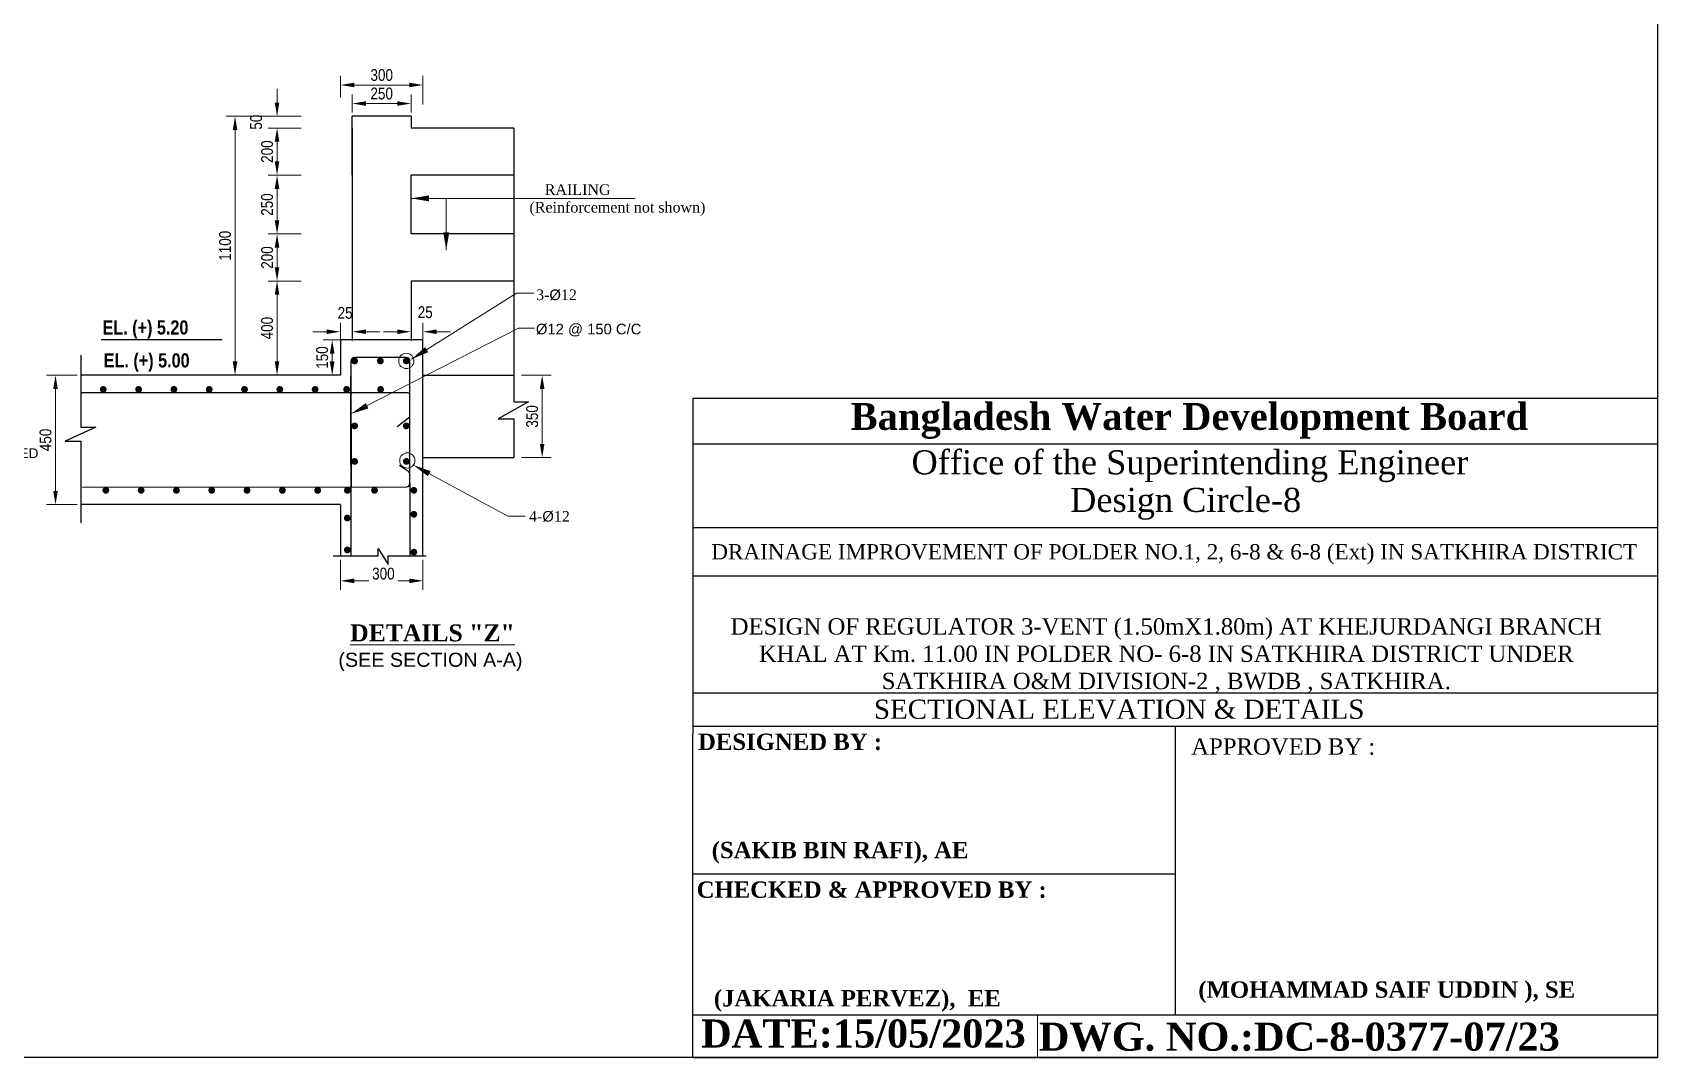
# Model space of a CAD drawing. Extents: x -119161 to 3778985, y -614964 to -70183.
# Drawn here: x 2741760 to 2783183, y -288746 to -262616 of the extents above; entities that cross this region are included whole.
import ezdxf

# ---------------------------------------------------------------- set-up
doc = ezdxf.new("R2010")
doc.units = 0
doc.header["$MEASUREMENT"] = 0
doc.linetypes.add('DASHED', pattern=[0.75, 0.5, -0.25])
doc.layers.get('0').update_dxf_attribs({"linetype": 'CONTINUOUS'})
doc.layers.get('DEFPOINTS').update_dxf_attribs({"linetype": 'CONTINUOUS'})
for name, color, linetype, lineweight in [('Dim', 7, 'CONTINUOUS', 9), ('Dimension', 8, 'CONTINUOUS', 18), ('Left Bank Profile', 7, 'CONTINUOUS', 25), ('line2', 3, 'CONTINUOUS', 30), ('Railing', 8, 'CONTINUOUS', 0), ('TEXT-ROOM', 4, 'CONTINUOUS', 5)]:
    doc.layers.add(name, color=color, linetype=linetype, lineweight=lineweight)
for name, color, linetype in [('LINE', 7, 'CONTINUOUS'), ('REINF.', 1, 'CONTINUOUS'), ('TEXT', 10, 'CONTINUOUS')]:
    doc.layers.add(name, color=color, linetype=linetype)
doc.styles.add('1-2', font='arial.ttf')
doc.styles.add('ARIAL', font='ARIALN.TTF')
doc.styles.add('dimText', font='ARIALN.TTF')
doc.styles.get("Standard").update_dxf_attribs({"font": 'times.ttf', "height": 250})
doc.styles.add('text', font='ARIALN.TTF', dxfattribs={"height": 1.6})
doc.dimstyles.new('dim_230', dxfattribs={"dimtxt": 460, "dimasz": 460, "dimexe": 230, "dimexo": 100, "dimgap": 100, "dimtad": 1, "dimdec": 0, "dimzin": 0, "dimdsep": 46, "dimtxsty": 'dimText', "dimcen": 0.09, "dimclrd": 256, "dimclre": 256, "dimclrt": 7, "dimadec": 0, "dimazin": 0, "dimtfac": 1, "dimtdec": 0, "dimtofl": 0, "dimtmove": 0, "dimatfit": 3, "dimfxl": 1, "dimtolj": 1, "dimtzin": 0, "dimlwd": -1, "dimlwe": -1, "dimarcsym": 0})

# ---------------------------------------------------------------- blocks, each defined once
blk = doc.blocks.new('*D1499')
at = {"layer": 'DEFPOINTS', "color": 0, "lineweight": -2, "ltscale": 500}
for p in [(2747994, -268953), (2748711, -268953), (2749611, -271353)]:
    blk.add_point(p, dxfattribs=at)
at = {"layer": 'Dim', "ltscale": 500}
for p, q in [((2748611, -268953), (2747764, -268953)), ((2747994, -271003), (2747994, -269303)), ((2749511, -271353), (2747764, -271353))]:
    blk.add_line(p, q, dxfattribs=at)
at = {"layer": 'Dim', "lineweight": -2, "ltscale": 500}
for points in [[(2747935, -269303), (2748052, -269303), (2747994, -268953)], [(2747935, -271003), (2748052, -271003), (2747994, -271353)]]:
    blk.add_solid(points, dxfattribs=at)
at = {"layer": 'Dim', "color": 7, "ltscale": 500, "insert": (2747741, -270153), "char_height": 300, "attachment_point": 5, "rotation": 90, "style": 'dimText'}
blk.add_mtext('\\A1;400', dxfattribs=at)
blk = doc.blocks.new('*D1500')
at = {"layer": 'DEFPOINTS', "color": 0, "lineweight": -2, "ltscale": 500}
for p in [(2747994, -267753), (2748711, -267753), (2748711, -268952)]:
    blk.add_point(p, dxfattribs=at)
at = {"layer": 'Dim', "ltscale": 500}
for p, q in [((2748611, -267753), (2747764, -267753)), ((2747994, -268602), (2747994, -268103)), ((2748611, -268952), (2747764, -268952))]:
    blk.add_line(p, q, dxfattribs=at)
at = {"layer": 'Dim', "lineweight": -2, "ltscale": 500}
for points in [[(2747935, -268103), (2748052, -268103), (2747994, -267753)], [(2747935, -268602), (2748052, -268602), (2747994, -268952)]]:
    blk.add_solid(points, dxfattribs=at)
at = {"layer": 'Dim', "color": 7, "ltscale": 500, "insert": (2747741, -268353), "char_height": 300, "attachment_point": 5, "rotation": 90, "style": 'dimText'}
blk.add_mtext('\\A1;200', dxfattribs=at)
blk = doc.blocks.new('*D1501')
at = {"layer": 'DEFPOINTS', "color": 0, "lineweight": -2, "ltscale": 500}
for p in [(2747994, -266253), (2748711, -266253), (2748711, -267753)]:
    blk.add_point(p, dxfattribs=at)
at = {"layer": 'Dim', "ltscale": 500}
for p, q in [((2748611, -266253), (2747764, -266253)), ((2747994, -267403), (2747994, -266603)), ((2748611, -267753), (2747764, -267753))]:
    blk.add_line(p, q, dxfattribs=at)
at = {"layer": 'Dim', "lineweight": -2, "ltscale": 500}
for points in [[(2747935, -266603), (2748052, -266603), (2747994, -266253)], [(2747935, -267403), (2748052, -267403), (2747994, -267753)]]:
    blk.add_solid(points, dxfattribs=at)
at = {"layer": 'Dim', "color": 7, "ltscale": 500, "insert": (2747741, -267003), "char_height": 300, "attachment_point": 5, "rotation": 90, "style": 'dimText'}
blk.add_mtext('\\A1;250', dxfattribs=at)
blk = doc.blocks.new('*D1502')
at = {"layer": 'DEFPOINTS', "color": 0, "lineweight": -2, "ltscale": 500}
for p in [(2747994, -265053), (2748711, -265053), (2748689, -266252)]:
    blk.add_point(p, dxfattribs=at)
at = {"layer": 'Dim', "ltscale": 500}
for p, q in [((2748611, -265053), (2747764, -265053)), ((2747994, -265902), (2747994, -265403)), ((2748589, -266252), (2747764, -266252))]:
    blk.add_line(p, q, dxfattribs=at)
at = {"layer": 'Dim', "lineweight": -2, "ltscale": 500}
for points in [[(2747935, -265403), (2748052, -265403), (2747994, -265053)], [(2747935, -265902), (2748052, -265902), (2747994, -266252)]]:
    blk.add_solid(points, dxfattribs=at)
at = {"layer": 'Dim', "color": 7, "ltscale": 500, "insert": (2747741, -265653), "char_height": 300, "attachment_point": 5, "rotation": 90, "style": 'dimText'}
blk.add_mtext('\\A1;200', dxfattribs=at)
blk = doc.blocks.new('*D1503')
at = {"layer": 'DEFPOINTS', "color": 0, "lineweight": -2, "ltscale": 500}
for p in [(2746923, -264753), (2748164, -264753), (2749391, -271353)]:
    blk.add_point(p, dxfattribs=at)
at = {"layer": 'Dim', "ltscale": 500}
for p, q in [((2748064, -264753), (2746693, -264753)), ((2746923, -271003), (2746923, -265103)), ((2749291, -271353), (2746693, -271353))]:
    blk.add_line(p, q, dxfattribs=at)
at = {"layer": 'Dim', "lineweight": -2, "ltscale": 500}
for points in [[(2746865, -265103), (2746982, -265103), (2746923, -264753)], [(2746865, -271003), (2746982, -271003), (2746923, -271353)]]:
    blk.add_solid(points, dxfattribs=at)
at = {"layer": 'Dim', "color": 7, "ltscale": 500, "insert": (2746670, -268053), "char_height": 300, "attachment_point": 5, "rotation": 90, "style": 'dimText'}
blk.add_mtext('\\A1;1100', dxfattribs=at)
blk = doc.blocks.new('*D1504')
at = {"layer": 'DEFPOINTS', "color": 0, "lineweight": -2, "ltscale": 500}
for p in [(2747994, -265052), (2748711, -264753), (2748711, -265052)]:
    blk.add_point(p, dxfattribs=at)
at = {"layer": 'Dim', "ltscale": 500}
for p, q in [((2747994, -264403), (2747994, -264053)), ((2748611, -264753), (2747764, -264753)), ((2748611, -265052), (2747764, -265052)), ((2747994, -265402), (2747994, -265752))]:
    blk.add_line(p, q, dxfattribs=at)
at = {"layer": 'Dim', "lineweight": -2, "ltscale": 500}
for points in [[(2747935, -264403), (2748052, -264403), (2747994, -264753)], [(2747935, -265402), (2748052, -265402), (2747994, -265052)]]:
    blk.add_solid(points, dxfattribs=at)
at = {"layer": 'Dim', "color": 7, "ltscale": 500, "insert": (2747461, -264902), "char_height": 300, "attachment_point": 5, "rotation": 90, "style": 'dimText'}
blk.add_mtext('\\A1;50', dxfattribs=at)
blk = doc.blocks.new('*D1505')
at = {"layer": 'DEFPOINTS', "color": 0, "lineweight": -2, "ltscale": 500}
for p in [(2749782, -270452), (2749399, -271353), (2749612, -271353)]:
    blk.add_point(p, dxfattribs=at)
at = {"layer": 'Dim', "ltscale": 500}
for p, q in [((2749682, -270452), (2749169, -270452)), ((2749399, -270802), (2749399, -271003)), ((2749512, -271353), (2749169, -271353))]:
    blk.add_line(p, q, dxfattribs=at)
at = {"layer": 'Dim', "lineweight": -2, "ltscale": 500}
for points in [[(2749341, -270802), (2749458, -270802), (2749399, -270452)], [(2749341, -271003), (2749458, -271003), (2749399, -271353)]]:
    blk.add_solid(points, dxfattribs=at)
at = {"layer": 'Dim', "color": 7, "ltscale": 500, "insert": (2749146, -270903), "char_height": 300, "attachment_point": 5, "rotation": 90, "style": 'dimText'}
blk.add_mtext('\\A1;150', dxfattribs=at)
blk = doc.blocks.new('*D1506')
at = {"layer": 'DEFPOINTS', "color": 0, "lineweight": -2, "ltscale": 500}
for p in [(2742347, -271353), (2742996, -271353), (2742996, -274653)]:
    blk.add_point(p, dxfattribs=at)
at = {"layer": 'Dim', "ltscale": 500}
for p, q in [((2742896, -271353), (2742117, -271353)), ((2742347, -274303), (2742347, -271703)), ((2742896, -274653), (2742117, -274653))]:
    blk.add_line(p, q, dxfattribs=at)
at = {"layer": 'Dim', "lineweight": -2, "ltscale": 500}
for points in [[(2742288, -271703), (2742405, -271703), (2742347, -271353)], [(2742288, -274303), (2742405, -274303), (2742347, -274653)]]:
    blk.add_solid(points, dxfattribs=at)
at = {"layer": 'Dim', "color": 7, "ltscale": 500, "insert": (2742093, -273003), "char_height": 300, "attachment_point": 5, "rotation": 90, "style": 'dimText'}
blk.add_mtext('\\A1;450', dxfattribs=at)
blk = doc.blocks.new('*D1542')
at = {"layer": 'DEFPOINTS', "color": 0, "lineweight": -2, "ltscale": 500}
for p in [(2751411, -264428), (2749911, -264753), (2751411, -264753)]:
    blk.add_point(p, dxfattribs=at)
at = {"layer": 'Dim', "ltscale": 500}
for p, q in [((2749911, -264653), (2749911, -264198)), ((2751411, -264653), (2751411, -264198)), ((2750261, -264428), (2751061, -264428))]:
    blk.add_line(p, q, dxfattribs=at)
at = {"layer": 'Dim', "lineweight": -2, "ltscale": 500}
for points in [[(2750261, -264369), (2750261, -264486), (2749911, -264428)], [(2751061, -264369), (2751061, -264486), (2751411, -264428)]]:
    blk.add_solid(points, dxfattribs=at)
at = {"layer": 'Dim', "color": 7, "ltscale": 500, "insert": (2750661, -264174), "char_height": 300, "attachment_point": 5, "style": 'dimText'}
blk.add_mtext('\\A1;250', dxfattribs=at)
blk = doc.blocks.new('*D1507')
at = {"layer": 'DEFPOINTS', "color": 0, "lineweight": -2, "ltscale": 500}
for p in [(2754122, -271354), (2754122, -273453), (2754752, -273453)]:
    blk.add_point(p, dxfattribs=at)
at = {"layer": 'Dim', "ltscale": 500}
for p, q in [((2754222, -271354), (2754982, -271354)), ((2754752, -271704), (2754752, -273103)), ((2754222, -273453), (2754982, -273453))]:
    blk.add_line(p, q, dxfattribs=at)
at = {"layer": 'Dim', "lineweight": -2, "ltscale": 500}
for points in [[(2754693, -271704), (2754810, -271704), (2754752, -271354)], [(2754693, -273103), (2754810, -273103), (2754752, -273453)]]:
    blk.add_solid(points, dxfattribs=at)
at = {"layer": 'Dim', "color": 7, "ltscale": 500, "insert": (2754498, -272403), "char_height": 300, "attachment_point": 5, "rotation": 90, "style": 'dimText'}
blk.add_mtext('\\A1;350', dxfattribs=at)
blk = doc.blocks.new('*D1508')
at = {"layer": 'DEFPOINTS', "color": 0, "lineweight": -2, "ltscale": 500}
for p in [(2751712, -263955), (2749612, -264373), (2751712, -264551)]:
    blk.add_point(p, dxfattribs=at)
at = {"layer": 'Dim', "ltscale": 500}
for p, q in [((2749612, -264273), (2749612, -263725)), ((2751712, -264451), (2751712, -263725)), ((2749962, -263955), (2751362, -263955))]:
    blk.add_line(p, q, dxfattribs=at)
at = {"layer": 'Dim', "lineweight": -2, "ltscale": 500}
for points in [[(2749962, -263896), (2749962, -264013), (2749612, -263955)], [(2751362, -263896), (2751362, -264013), (2751712, -263955)]]:
    blk.add_solid(points, dxfattribs=at)
at = {"layer": 'Dim', "color": 7, "ltscale": 500, "insert": (2750662, -263702), "char_height": 300, "attachment_point": 5, "style": 'dimText'}
blk.add_mtext('\\A1;300', dxfattribs=at)
blk = doc.blocks.new('*D1509')
at = {"layer": 'DEFPOINTS', "color": 0, "lineweight": -2, "ltscale": 500}
for p in [(2751712, -270244), (2751411, -270581), (2751712, -270581)]:
    blk.add_point(p, dxfattribs=at)
at = {"layer": 'Dim', "ltscale": 500}
for p, q in [((2751411, -270481), (2751411, -270014)), ((2751712, -270481), (2751712, -270014)), ((2751061, -270244), (2750711, -270244)), ((2752062, -270244), (2752412, -270244))]:
    blk.add_line(p, q, dxfattribs=at)
at = {"layer": 'Dim', "lineweight": -2, "ltscale": 500}
for points in [[(2751061, -270186), (2751061, -270302), (2751411, -270244)], [(2752062, -270186), (2752062, -270302), (2751712, -270244)]]:
    blk.add_solid(points, dxfattribs=at)
at = {"layer": 'Dim', "color": 7, "ltscale": 500, "insert": (2751771, -269748), "char_height": 300, "attachment_point": 5, "style": 'dimText'}
blk.add_mtext('\\A1;25', dxfattribs=at)
blk = doc.blocks.new('*D1543')
at = {"layer": 'DEFPOINTS', "color": 0, "lineweight": -2, "ltscale": 500}
for p in [(2749611, -275961), (2751712, -275961), (2751712, -276595)]:
    blk.add_point(p, dxfattribs=at)
at = {"layer": 'Dim', "ltscale": 500}
for p, q in [((2749611, -276061), (2749611, -276825)), ((2751712, -276061), (2751712, -276825)), ((2749961, -276595), (2750334, -276595)), ((2751362, -276595), (2751077, -276595))]:
    blk.add_line(p, q, dxfattribs=at)
at = {"layer": 'Dim', "lineweight": -2, "ltscale": 500}
for points in [[(2749961, -276536), (2749961, -276653), (2749611, -276595)], [(2751362, -276536), (2751362, -276653), (2751712, -276595)]]:
    blk.add_solid(points, dxfattribs=at)
at = {"layer": 'Dim', "color": 7, "ltscale": 500, "insert": (2750705, -276412), "char_height": 300, "attachment_point": 5, "style": 'dimText'}
blk.add_mtext('\\A1;300', dxfattribs=at)
blk = doc.blocks.new('*D1533')
at = {"layer": 'DEFPOINTS', "color": 0, "lineweight": -2, "ltscale": 500}
for p in [(2749911, -270244), (2749610, -270581), (2749911, -270581)]:
    blk.add_point(p, dxfattribs=at)
at = {"layer": 'Dim', "ltscale": 500}
for p, q in [((2749610, -270481), (2749610, -270014)), ((2749911, -270481), (2749911, -270014)), ((2749260, -270244), (2748910, -270244)), ((2750261, -270244), (2750611, -270244))]:
    blk.add_line(p, q, dxfattribs=at)
at = {"layer": 'Dim', "lineweight": -2, "ltscale": 500}
for points in [[(2749260, -270186), (2749260, -270302), (2749610, -270244)], [(2750261, -270186), (2750261, -270302), (2749911, -270244)]]:
    blk.add_solid(points, dxfattribs=at)
at = {"layer": 'Dim', "color": 7, "ltscale": 500, "insert": (2749729, -269766), "char_height": 300, "attachment_point": 5, "style": 'dimText'}
blk.add_mtext('\\A1;25', dxfattribs=at)

msp = doc.modelspace()

# ---------------------------------------------------------------- linework, layer by layer
at = {"color": 8}
for points in [[(2754027.8, -265052.6), (2754028, -272029.8), (2754405.8, -272029.8), (2753628.2, -272462.4), (2754029.3, -272462.4), (2754029, -273452.7)], [(2742995, -270837.8), (2742995, -272678.4), (2743372.9, -272678.4), (2742595.2, -273033.1), (2742996.4, -273033.1), (2742995.7, -275119.1)], [(2749426.6, -275961.3), (2750575, -275961.3), (2750575, -275771.3), (2750827.4, -276181.5), (2750827.4, -275960.3), (2751793.4, -275960.8)]]:
    msp.add_lwpolyline(points, dxfattribs=at)
at = {"layer": 'Dim', "color": 5, "lineweight": 9, "ltscale": 3}
for centre in [(2751289.1, -270989.3), (2751314.9, -273526.4)]:
    msp.add_circle(centre, 194.8, dxfattribs=at)
at = {"layer": 'Left Bank Profile'}
msp.add_lwpolyline([(2758592.4, -288746.2), (2783182.7, -288746.2)], dxfattribs=at)
msp.add_lwpolyline([(2758592.4, -288746.2), (2783182.7, -288746.2)], dxfattribs=at)
at = {"layer": 'LINE', "color": 7, "ltscale": 500}
for p, q in [((2749911, -266252.7), (2749911, -264752.7)), ((2749911, -265052.4), (2749911, -270452.6)), ((2751411, -264752.7), (2751411, -265052.7)), ((2754028, -266252.6), (2751411, -266252.7)), ((2751411, -267752.7), (2751411, -266252.7)), ((2751411, -268952.4), (2751411, -270452.7)), ((2751711.3, -271352.7), (2754028, -271352.7)), ((2751711.4, -273451.8), (2754029, -273452.7))]:
    msp.add_line(p, q, dxfattribs=at)
at = {"layer": 'LINE'}
for p, q in [((2758592.4, -271939.8), (2783182.7, -271939.8)), ((2758592.4, -271939.8), (2758592.4, -280493.9)), ((2758592.4, -273105.6), (2783182.7, -273105.6)), ((2758592.4, -275235.1), (2783182.7, -275235.1)), ((2758592.4, -276470), (2783182.7, -276470)), ((2758592.4, -279453.8), (2783182.7, -279453.8)), ((2758592.4, -280298.4), (2783182.7, -280298.4)), ((2770887.6, -280298.4), (2770887.6, -287655)), ((2758592.4, -288746.2), (2758592.4, -280493.9)), ((2758592.4, -284064.9), (2770887.6, -284064.9)), ((2758592.4, -287655), (2783182.7, -287655)), ((2763206.2, -287655), (2783182.7, -287655)), ((2763206.2, -287655), (2783182.7, -287655)), ((2763206.2, -287655), (2783182.7, -287655))]:
    msp.add_line(p, q, dxfattribs=at)
at = {"layer": 'LINE', "lineweight": 9}
msp.add_line((2783182.7, -271939.8), (2783182.7, -288746.2), dxfattribs=at)
at = {"layer": 'LINE', "color": 7, "lineweight": 9}
for p, q in [((2767381.1, -287655), (2767381.1, -288746.2)), ((2783182.7, -288746.2), (2759410.6, -288746.2)), ((2778109.8, -288746.2), (2779772.3, -288746.2))]:
    msp.add_line(p, q, dxfattribs=at)
at = {"layer": 'LINE'}
msp.add_lwpolyline([(2783182.7, -288746.2), (2708067.9, -288746.2), (2708067.9, -235629.3), (2783182.7, -235629.3)], close=True, dxfattribs=at)
at = {"layer": 'LINE', "color": 7, "ltscale": 500}
for points in [[(2751411, -264752.7), (2749911, -264752.7)], [(2754028, -265052.6), (2751411, -265052.7)], [(2754028.1, -267752.6), (2751411, -267752.7)], [(2754028.1, -268952.3), (2751411, -268952.4)], [(2751712.2, -275960.7), (2751712.2, -270452.7), (2749612.2, -270452.6), (2749612.2, -271352.7)], [(2749611.1, -271352.7), (2742995, -271352.7)], [(2749610.9, -274653), (2742995.9, -274652.8)], [(2749610.9, -274653.1), (2749610.9, -275961.3)]]:
    msp.add_lwpolyline(points, dxfattribs=at)
at = {"layer": 'line2', "color": 8}
msp.add_lwpolyline([(2746597, -270452.6), (2743514.5, -270452.6)], dxfattribs=at)
at = {"layer": 'Railing', "color": 4, "ltscale": 500}
msp.add_line((2751411, -265052.7), (2751411, -265052.4), dxfattribs=at)
at = {"layer": 'Railing', "ltscale": 500}
msp.add_lwpolyline([(2751712.2, -270452.4), (2751712.2, -271352.4)], dxfattribs=at)
at = {"layer": 'REINF.', "ltscale": 500}
for points in [[(2743033.4, -274202.8), (2751298.5, -274202.7, 0.3898198), (2751381, -274113.1), (2751381, -274113.1), (2751382.1, -270992.7, 0.414544), (2751292.1, -270902.6), (2749968.6, -270902.6, 0.4142222), (2749878.6, -270992.6), (2749879.5, -274203)], [(2751059.2, -272656.3), (2751381.7, -272409.9), (2751381.8, -271862.8, 0.4143128), (2751321.8, -271802.8), (2742995, -271802.7)], [(2751381, -274113.1), (2751381.1, -273896.8, 0.2504168), (2751327.8, -273797), (2751117, -273656.1)]]:
    msp.add_lwpolyline(points, format="xyb", dxfattribs=at)
at = {"layer": 'REINF.', "linetype": 'DASHED', "lineweight": 9, "ltscale": 3, "const_width": 86.4}
for points in [[(2750014.8, -270989.3, -1), (2749928.4, -270989.3, -1)], [(2750584.5, -270989.3, 1), (2750670.9, -270989.3, 1)], [(2751245.9, -270989.3, 1), (2751332.3, -270989.3, 1)], [(2743607.7, -271714.9, -1), (2743521.3, -271714.9, -1)], [(2744507.7, -271714.9, -1), (2744421.3, -271714.9, -1)], [(2745321.3, -271714.9, 1), (2745407.7, -271714.9, 1)], [(2746307.7, -271714.9, -1), (2746221.3, -271714.9, -1)], [(2747207.7, -271714.9, -1), (2747121.3, -271714.9, -1)], [(2748107.7, -271714.9, -1), (2748021.3, -271714.9, -1)], [(2748921.3, -271714.9, 1), (2749007.7, -271714.9, 1)], [(2749724.7, -271714.9, 1), (2749811.1, -271714.9, 1)], [(2750589.6, -271714.9, 1), (2750676, -271714.9, 1)], [(2750014.8, -272644.9, -1), (2749928.4, -272644.9, -1)], [(2751245.9, -272644.9, 1), (2751332.3, -272644.9, 1)], [(2750014.8, -273550.8, -1), (2749928.4, -273550.8, -1)], [(2751245.9, -273550.9, 1), (2751332.3, -273550.9, 1)], [(2743586.6, -274288, 1), (2743673, -274288, 1)], [(2744573, -274288, -1), (2744486.6, -274288, -1)], [(2745473, -274288, -1), (2745386.6, -274288, -1)], [(2746286.6, -274288, 1), (2746373, -274288, 1)], [(2747273, -274288, -1), (2747186.6, -274288, -1)], [(2748173, -274288, -1), (2748086.6, -274288, -1)], [(2749073, -274288, -1), (2748986.6, -274288, -1)], [(2749829.2, -274288, -1), (2749742.8, -274288, -1)], [(2750521.9, -274288, -1), (2750435.5, -274288, -1)], [(2751437.4, -274288.1, 1), (2751523.8, -274288.1, 1)], [(2749829.2, -274994.6, -1), (2749742.8, -274994.6, -1)], [(2751437.4, -274898, 1), (2751523.8, -274898, 1)], [(2749829.2, -275807.4, -1), (2749742.8, -275807.4, -1)], [(2751437.4, -275863.3, 1), (2751523.8, -275863.3, 1)]]:
    msp.add_lwpolyline(points, format="xyb", close=True, dxfattribs=at)
at = {"layer": 'REINF.', "ltscale": 500}
for points in [[(2749880.1, -275960.7), (2749878.6, -271370.3)], [(2751381, -274113.1), (2751381, -275960.6)]]:
    msp.add_lwpolyline(points, dxfattribs=at)

# ---------------------------------------------------------------- texts
at = {"layer": 'Dim', "color": 7, "char_height": 270, "attachment_point": 4}
for s, insert, width in [('\\pi491.1;{\\fTimes New Roman|b0|i0|c0|p18;RAILING\\P\\pi101.1;(Reinforcement not shown)}', (2754328, -266889.9), 7513.067), ('\\pt450;{\\fTimes New Roman|b0|i0|c0|p18;3-\\fArial|b0|i0|c0|p34;%%C\\fTimes New Roman|b0|i0|c0|p18;12 }', (2754597.4, -269308.1), 4033.746), ('{\\fArial|b0|i0|c0|p34;%%C12 @ 150 C/C }', (2754592.7, -270203.2), 4033.746), ('\\pt450;{\\fTimes New Roman|b0|i0|c0|p18;4-\\fArial|b0|i0|c0|p34;%%C\\fTimes New Roman|b0|i0|c0|p18;12 }', (2754417, -274954.7), 4033.746)]:
    msp.add_mtext(s, dxfattribs=dict(at, insert=insert, width=width))
at = {"layer": 'Dimension', "color": 0, "lineweight": 13, "ltscale": 2, "insert": (2739185.5, -273552.8), "char_height": 250, "width": 6951.483, "attachment_point": 5, "style": '1-2'}
msp.add_mtext('{\\C7;40 mm TO 20 mm WELL GRADED \\PPICK JHAMA CHIPS}', dxfattribs=at)
at = {"layer": 'LINE', "color": 7, "lineweight": 9}
msp.add_text('APPROVED BY :', height=417.063, dxfattribs=at).set_placement((2771296.5, -281027.6))
for s, insert, char_height, width, attachment_point in [('{\\fTimes New Roman|b1|i0|c0|p18;Bangladesh Water Development Board}', (2762614.2, -272061.4), 685.082, 24607.938, 1), ('{\\fTimes New Roman|b0|i0|c0|p18;Office of the Superintending Engineer}', (2764167, -273266), 613.083, 22021.743, 1), ('{\\fTimes New Roman|b0|i0|c0|p18;Design Circle-8}', (2768211.1, -274224.7), 613.083, 22021.743, 1), ('{\\fTimes New Roman Greek|b0|i0|c0|p18;\\C256;DRAINAGE IMPROVEMENT OF POLDER NO.1, 2, 6-8 & 6-8 (Ext) IN SATKHIRA DISTRICT }', (2770863.9, -276175.8, 0), 390.3795, 24486.012, 8), ('{\\fTimes New Roman Greek|b0|i0|c0|p18;\\C256;DESIGN OF REGULATOR 3-VENT (1.50mX1.80m) AT KHEJURDANGI BRANCH KHAL AT Km. 11.00 IN POLDER NO- 6-8 IN SATKHIRA DISTRICT UNDER SATKHIRA O&M DIVISION-2 , BWDB , SATKHIRA.}', (2770660.4, -279453.8), 417.0633, 23210.409, 8)]:
    msp.add_mtext(s, dxfattribs=dict(at, insert=insert, char_height=char_height, width=width, attachment_point=attachment_point))
at = {"layer": 'LINE', "color": 7, "lineweight": 9, "attachment_point": 1}
for s, insert, char_height in [('{\\fTimes New Roman|b1|i0|c0|p18;DESIGNED BY :}', (2758724.3, -280489.3), 417.063), ('{\\fTimes New Roman|b1|i0|c0|p18;\\C0;(SAKIB BIN RAFI), AE}', (2759073.9, -283249.5), 417.063), ('{\\fTimes New Roman|b1|i0|c0|p18;CHECKED & APPROVED BY :}', (2758690, -284258.4), 417.063), ('{\\fTimes New Roman|b1|i0|c0|p18;\\C0;(JAKARIA PERVEZ),  EE  }', (2759128.6, -287026.6), 417.063), ('{\\fTimes New Roman|b1|i0|c0|p18;\\C0;(MOHAMMAD SAIF UDDIN ), SE}', (2771478.2, -286805.4), 417.063), ('{\\fTimes New Roman|b1|i0|c0|p18;DATE:15/05/2023}', (2758803.7, -287776.7), 714.607), (' {\\fTimes New Roman|b1|i0|c0|p18;DWG. NO.:DC-8-0377-07/23}', (2767142.3, -287857.7), 714.607)]:
    msp.add_mtext(s, dxfattribs=dict(at, insert=insert, char_height=char_height))
at = {"layer": 'TEXT', "color": 6, "char_height": 360, "width": 2947.363, "attachment_point": 1, "style": 'text'}
for s, insert in [('{\\fArial Narrow|b1|i0|c0|p34;EL. (+) 5.20}', (2743545.6, -269955.4)), ('{\\fArial Narrow|b1|i0|c0|p34;EL. (+) 5.00}', (2743576.3, -270794.7))]:
    msp.add_mtext(s, dxfattribs=dict(at, insert=insert))
at = {"layer": 'TEXT', "color": 0, "linetype": 'ByBlock', "insert": (2769459.9, -279623.3), "char_height": 489.411, "width": 25418.2, "attachment_point": 2, "style": 'ARIAL'}
msp.add_mtext('{\\fTimes New Roman|b0|i0|c0|p18;\\C7;SECTIONAL ELEVATION & DETAILS}', dxfattribs=at)
at = {"layer": 'TEXT-ROOM', "insert": (2745129.4, -278991.1), "char_height": 420, "width": 13501.536, "attachment_point": 4}
msp.add_mtext('\\pi4727.6;{\\fTimes New Roman|b1|i0|c0|p18;\\H1.0309x;\\L\\C6;DETAILS "Z"\\P\\pi4427.8;\\fArial|b0|i0|c0|p34;\\H0.83145x;\\l\\C7;(SEE SECTION A-A)\\P\\pi6750.8;\\fTimes New Roman|b1|i0|c0|p18;\\H1.2027x;\\L\\C6;\\P\\pi0;\\fArial Narrow|b0|i0|c0|p34;\\H0.97x;\\C256; }', dxfattribs=at)

# ---------------------------------------------------------------- dimensions: what is measured, and where the dimension line sits
at = {"layer": 'Dim', "ltscale": 500}
for base, p1, p2, text, picture, middle in [((2751712.2, -263954.7), (2749612.2, -264372.6), (2751712.2, -264550.8), '300', '*D1508', (2750662.2, -263701.6)), ((2751411, -264427.6), (2749911, -264752.7), (2751411, -264752.7), '250', '*D1542', (2750661, -264174.4))]:
    dim = msp.add_linear_dim(base=base, p1=p1, p2=p2, text=text, dimstyle='dim_230', override={"dimtxt": 300, "dimasz": 350, "dimsah": 1, "dimtmove": 2}, dxfattribs=at)
    dim.commit()
    dim.dimension.update_dxf_attribs({"geometry": picture, "text_midpoint": middle})
for base, p1, p2, angle, text, picture, middle in [((2747993.7, -265052.2), (2748711, -264752.7), (2748711, -265052.2), 270, '50', '*D1504', (2747460.6, -264902.4)), ((2746923.5, -264752.7), (2749390.6, -271352.7), (2748163.9, -264752.7), 90, '1100', '*D1503', (2746670.3, -268052.7)), ((2747993.7, -265052.7), (2748688.5, -266252.4), (2748711, -265052.7), 90, '200', '*D1502', (2747740.6, -265652.5)), ((2747993.7, -266252.7), (2748711, -267752.7), (2748711, -266252.7), 90, '250', '*D1501', (2747740.6, -267002.7)), ((2747993.7, -267752.7), (2748711, -268952.4), (2748711, -267752.7), 90, '200', '*D1500', (2747740.6, -268352.5)), ((2747993.7, -268952.7), (2749611.1, -271352.7), (2748711, -268952.7), 90, '400', '*D1499', (2747740.6, -270152.7)), ((2749399.2, -271352.7), (2749782.1, -270452.4), (2749612.2, -271352.7), 270, '150', '*D1505', (2749146, -270902.5)), ((2742346.6, -271352.7), (2742995.9, -274652.7), (2742995.9, -271352.7), 90, '450', '*D1506', (2742093.4, -273002.7)), ((2754751.6, -273452.7), (2754122.1, -271353.7), (2754121.9, -273452.7), 90, '350', '*D1507', (2754498.4, -272403.2))]:
    dim = msp.add_linear_dim(base=base, p1=p1, p2=p2, angle=angle, text=text, dimstyle='dim_230', override={"dimtxt": 300, "dimasz": 350, "dimsah": 1, "dimtmove": 2}, dxfattribs=at)
    dim.commit()
    dim.dimension.update_dxf_attribs({"geometry": picture, "text_midpoint": middle})
for base, p1, p2, text, picture, middle in [((2749911, -270244.1), (2749609.8, -270581.2), (2749911, -270581.2), '25', '*D1533', (2749729.4, -269765.9)), ((2751712.2, -270244.1), (2751411, -270581.2), (2751712.2, -270581.2), '25', '*D1509', (2751771, -269748.3)), ((2751712.2, -276594.7), (2749610.9, -275961.3), (2751712.2, -275961.3), '300', '*D1543', (2750705.2, -276412))]:
    dim = msp.add_linear_dim(base=base, p1=p1, p2=p2, text=text, dimstyle='dim_230', override={"dimtxt": 300, "dimasz": 350, "dimsah": 1, "dimtmove": 2}, dxfattribs=at)
    dim.commit()
    dim.dimension.update_dxf_attribs({"geometry": picture, "text_midpoint": middle, "dimtype": 160})

# ---------------------------------------------------------------- leaders
for points in [[(2751411, -266844.6), (2752719.5, -266844.6)], [(2752306.9, -268169.3), (2752306.9, -266844.6), (2757122.4, -266844.6)], [(2751419, -270946), (2754096.6, -269262.8), (2754540.7, -269262.8)], [(2749879, -272339.9), (2754146.8, -270157.9), (2754555, -270157.9)], [(2751469.5, -273644.8), (2753879.6, -274944), (2754320.9, -274944)]]:
    msp.add_leader(points, dimstyle='dim_230', dxfattribs=at)

doc.saveas('drawing.dxf')
